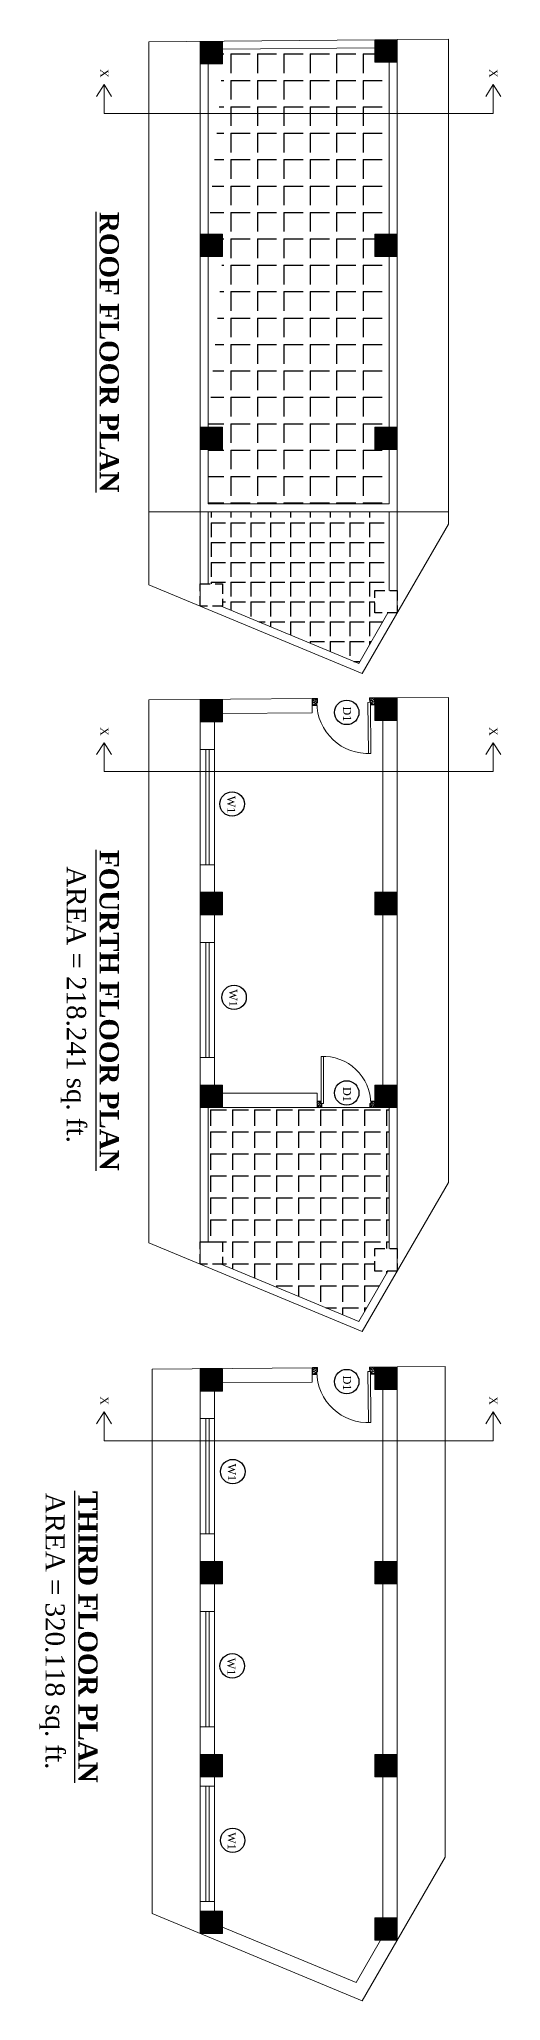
# Model space of a CAD drawing. Header units: inches. Extents: x 20273 to 41102, y -4696 to -1121.
# Drawn here: x 34634 to 34922, y -2468 to -1242 of the extents above; entities that cross this region are included whole.
import ezdxf

# ---------------------------------------------------------------- set-up
doc = ezdxf.new("R2010")
doc.units = ezdxf.units.IN
doc.header["$LTSCALE"] = 5
doc.header["$MEASUREMENT"] = 0
doc.linetypes.add('HIDDEN', pattern=[0.375, 0.25, -0.125])
doc.layers.add('A-WALL', color=7, linetype='Continuous', lineweight=9)
doc.layers.add('DOOR', color=62, linetype='Continuous', lineweight=0)
doc.layers.add('TEXT', color=6, linetype='Continuous')
doc.layers.add('WALL', color=7, linetype='Continuous')
doc.styles.add('ordinary', font='times.ttf')
pattern_1 = [(315, (38521.92067, 24465.68692), (0.08838834765, 0.08838834765), [])]
pattern_2 = [(315, (38521.92067, 24047.61573), (0.08838834765, 0.08838834765), [])]
pattern_3 = [(315, (38521.92067, 24876.85326), (0.08838834765, 0.08838834765), [])]

# ---------------------------------------------------------------- blocks, each defined once
blk = doc.blocks.new('A$C27B36B59')
at = {"layer": 'DOOR'}
for p, q in [((0, 4), (0, 0)), ((2.5, 4), (0, 4)), ((0, 0), (3, 0)), ((2.5, 2.5), (2.5, 4)), ((3, 2.5), (2.5, 2.5)), ((3, 0), (3, 2.5))]:
    blk.add_line(p, q, dxfattribs=at)
for centre, radius, start, end in [((-1.4, -0.5), 4.75, 22.1411, 72.838), ((1.3, 2.1), 1.64, 45.138, 144.8948), ((2.2, 0.3), 2.49, 83.3149, 152.658), ((0.1, 0.4), 2.05, 349.4875, 93.6805), ((2, -0.5), 2.01, 58.7447, 166.495), ((-0.1, 0.3), 1.13, 343.542, 86.947), ((2.1, -0.4), 1.17, 38.2816, 160.1519)]:
    blk.add_arc(centre, radius, start, end, dxfattribs=at)
blk = doc.blocks.new('D2')
at = {"layer": 'DOOR'}
for p, q in [((74474, 24047.6), (74474, 24018.1)), ((74474, 24047.6), (74475.5, 24047.6)), ((74475.5, 24047.6), (74475.5, 24018.1))]:
    blk.add_line(p, q, dxfattribs=at)
blk.add_arc((74474, 24047.6), 29.5, 180, 272.9146, dxfattribs=at)
at = {"layer": 'DOOR', "xscale": -1, "rotation": 180}
blk.add_blockref('A$C27B36B59', (74442, 24050.1), dxfattribs=at)
at = {"layer": 'DOOR', "rotation": 180}
blk.add_blockref('A$C27B36B59', (74478, 24050.1), dxfattribs=at)

msp = doc.modelspace()

# ---------------------------------------------------------------- hatches: boundary and pattern name
at = {"layer": 'A-WALL', "ltscale": 5}
h = msp.add_hatch(dxfattribs=at)
h.set_pattern_fill('ANSI31', color=256, angle=270)
h.set_pattern_definition(pattern_3)
h.paths.add_polyline_path([(34734.32, -1257.54), (34748.32, -1257.54), (34748.32, -1243.54), (34734.32, -1243.54)])
h = msp.add_hatch(dxfattribs=at)
h.set_pattern_fill('ANSI31', color=256, angle=270)
h.set_pattern_definition(pattern_3)
h.paths.add_polyline_path([(34843.31, -1256.61), (34857.31, -1256.61), (34857.31, -1242.61), (34843.31, -1242.61)])
h = msp.add_hatch(dxfattribs=at)
h.set_pattern_fill('ANSI31', color=256, angle=270)
h.set_pattern_definition(pattern_3)
h.paths.add_polyline_path([(34734.32, -1378.04), (34748.32, -1378.04), (34748.32, -1364.04), (34734.32, -1364.04)])
h = msp.add_hatch(dxfattribs=at)
h.set_pattern_fill('ANSI31', color=256, angle=270)
h.set_pattern_definition(pattern_3)
h.paths.add_polyline_path([(34843.31, -1378.04), (34857.31, -1378.04), (34857.31, -1364.04), (34843.31, -1364.04)])
h = msp.add_hatch(dxfattribs=at)
h.set_pattern_fill('ANSI31', color=256, angle=270)
h.set_pattern_definition(pattern_3)
h.paths.add_polyline_path([(34734.32, -1498.54), (34748.32, -1498.54), (34748.32, -1484.54), (34734.32, -1484.54)])
h = msp.add_hatch(dxfattribs=at)
h.set_pattern_fill('ANSI31', color=256, angle=270)
h.set_pattern_definition(pattern_3)
h.paths.add_polyline_path([(34843.31, -1498.54), (34857.31, -1498.54), (34857.31, -1484.54), (34843.31, -1484.54)])
h = msp.add_hatch(dxfattribs=at)
h.set_pattern_fill('ANSI31', color=256, angle=270)
h.set_pattern_definition(pattern_1)
h.paths.add_polyline_path([(34843.31, -1667.78), (34857.31, -1667.78), (34857.31, -1653.78), (34843.31, -1653.78)])
h = msp.add_hatch(dxfattribs=at)
h.set_pattern_fill('ANSI31', color=256, angle=270)
h.set_pattern_definition(pattern_1)
h.paths.add_polyline_path([(34734.32, -1654.7), (34734.32, -1668.7), (34748.32, -1668.7), (34748.32, -1654.7)])
h = msp.add_hatch(dxfattribs=at)
h.set_pattern_fill('ANSI31', color=256, angle=270)
h.set_pattern_definition(pattern_1)
h.paths.add_polyline_path([(34734.32, -1775.2), (34734.32, -1789.2), (34748.32, -1789.2), (34748.32, -1775.2)])
h = msp.add_hatch(dxfattribs=at)
h.set_pattern_fill('ANSI31', color=256, angle=270)
h.set_pattern_definition(pattern_1)
h.paths.add_polyline_path([(34843.31, -1789.2), (34857.31, -1789.2), (34857.31, -1775.2), (34843.31, -1775.2)])
h = msp.add_hatch(dxfattribs=at)
h.set_pattern_fill('ANSI31', color=256, angle=270)
h.set_pattern_definition(pattern_1)
h.paths.add_polyline_path([(34734.32, -1895.7), (34734.32, -1909.7), (34748.32, -1909.7), (34748.32, -1895.7)])
h = msp.add_hatch(dxfattribs=at)
h.set_pattern_fill('ANSI31', color=256, angle=270)
h.set_pattern_definition(pattern_1)
h.paths.add_polyline_path([(34843.31, -1895.7), (34843.31, -1909.7), (34857.31, -1909.7), (34857.31, -1895.7)])
h = msp.add_hatch(dxfattribs=at)
h.set_pattern_fill('ANSI31', color=256, angle=270)
h.set_pattern_definition(pattern_2)
h.paths.add_polyline_path([(34734.32, -2072.77), (34734.32, -2086.77), (34748.32, -2086.77), (34748.32, -2072.77)])
h = msp.add_hatch(dxfattribs=at)
h.set_pattern_fill('ANSI31', color=256, angle=270)
h.set_pattern_definition(pattern_2)
h.paths.add_polyline_path([(34843.31, -2085.85), (34857.31, -2085.85), (34857.31, -2071.85), (34843.31, -2071.85)])
h = msp.add_hatch(dxfattribs=at)
h.set_pattern_fill('ANSI31', color=256, angle=270)
h.set_pattern_definition(pattern_2)
h.paths.add_polyline_path([(34734.32, -2193.27), (34734.32, -2207.27), (34748.32, -2207.27), (34748.32, -2193.27)])
h = msp.add_hatch(dxfattribs=at)
h.set_pattern_fill('ANSI31', color=256, angle=270)
h.set_pattern_definition(pattern_2)
h.paths.add_polyline_path([(34843.31, -2207.27), (34857.31, -2207.27), (34857.31, -2193.27), (34843.31, -2193.27)])
h = msp.add_hatch(dxfattribs=at)
h.set_pattern_fill('ANSI31', color=256, angle=270)
h.set_pattern_definition(pattern_2)
h.paths.add_polyline_path([(34734.32, -2313.77), (34734.32, -2327.77), (34748.32, -2327.77), (34748.32, -2313.77)])
h = msp.add_hatch(dxfattribs=at)
h.set_pattern_fill('ANSI31', color=256, angle=270)
h.set_pattern_definition(pattern_2)
h.paths.add_polyline_path([(34843.31, -2313.77), (34843.31, -2327.77), (34857.31, -2327.77), (34857.31, -2313.77)])
h = msp.add_hatch(dxfattribs=at)
h.set_pattern_fill('ANSI31', color=256, angle=270)
h.set_pattern_definition(pattern_2)
h.paths.add_polyline_path([(34748.32, -2425.64), (34748.32, -2411.64), (34734.32, -2411.64), (34734.32, -2425.64)])
h = msp.add_hatch(dxfattribs=at)
h.set_pattern_fill('ANSI31', color=256, angle=270)
h.set_pattern_definition(pattern_2)
h.paths.add_polyline_path([(34857.31, -2429.89), (34857.31, -2415.89), (34843.31, -2415.89), (34843.31, -2429.89)])
at = {"layer": 'WALL', "linetype": 'ByBlock', "ltscale": 5, "true_color": 0xf8991e}
h = msp.add_hatch(dxfattribs=at)
h.set_pattern_fill('ANGLE', color=30, scale=60, angle=270)
h.set_pattern_definition([(270, (37030.49, 28960.067), (16.5, -7e-15), [12, -4.5]), (360, (37030.49, 28960.067), (8e-15, 16.5), [12, -4.5])])
h.paths.add_polyline_path([(34843.31, -1378.04), (34843.31, -1364.04), (34852.31, -1364.04), (34852.31, -1256.61), (34843.31, -1256.61), (34843.31, -1247.61), (34748.32, -1248.42), (34748.32, -1257.54), (34739.32, -1364.04), (34748.32, -1364.04), (34748.32, -1378.04), (34739.32, -1484.54), (34748.32, -1484.54), (34748.32, -1498.54), (34739.32, -1498.54), (34739.32, -1532.54), (34852.31, -1532.54), (34852.31, -1498.54), (34843.31, -1498.54), (34843.31, -1484.54), (34852.31, -1484.54), (34852.31, -1378.04)])
h = msp.add_hatch(dxfattribs=at)
h.set_pattern_fill('ANGLE', color=30, scale=45, angle=270)
h.set_pattern_definition([(270, (37030.49, 28960.067), (12.375, -5e-15), [9, -3.375]), (360, (37030.49, 28960.067), (6e-15, 12.375), [9, -3.375])])
h.paths.add_polyline_path([(34852.31, -1537.54), (34739.32, -1537.54), (34739.32, -1582.4), (34748.32, -1582.4), (34748.32, -1596.4), (34747.34, -1596.4), (34833.32, -1632.17), (34851.53, -1600.66), (34843.31, -1600.66), (34843.31, -1586.66), (34852.31, -1586.66)])
h = msp.add_hatch(dxfattribs=at)
h.set_pattern_fill('ANGLE', color=30, scale=50, angle=270)
h.set_pattern_definition([(270, (38521.92, 26386.47), (13.75, -6e-15), [10, -3.75]), (360, (38521.92, 26386.47), (7e-15, 13.75), [10, -3.75])])
h.paths.add_polyline_path([(34833.32, -2043.34), (34851.53, -2011.82), (34843.31, -2011.82), (34843.31, -1997.82), (34852.31, -1997.82), (34852.31, -1909.7), (34807.31, -1909.7), (34739.32, -1909.7), (34739.32, -1993.57), (34748.32, -1993.57), (34748.32, -2007.57), (34747.34, -2007.57)])

# ---------------------------------------------------------------- linework, layer by layer
at = {"layer": 'A-WALL', "ltscale": 5}
for p, q in [((34843.31, -1242.61), (34702.32, -1243.81)), ((34702.32, -1243.81), (34702.32, -1583.09)), ((34734.32, -1243.54), (34734.32, -1537.54)), ((34843.35, -1247.61), (34748.32, -1248.42)), ((34857.31, -1242.49), (34843.31, -1242.61)), ((34852.31, -1242.61), (34852.31, -1242.49)), ((34889.31, -1242.22), (34857.31, -1242.49)), ((34857.31, -1537.54), (34857.31, -1242.49)), ((34889.31, -1545.28), (34889.31, -1242.22)), ((34739.32, -1257.54), (34739.32, -1364.04)), ((34852.31, -1364.04), (34852.31, -1256.61)), ((34674.32, -1270.59), (34669.64, -1278.02)), ((34674.32, -1288.59), (34674.32, -1270.59)), ((34674.32, -1270.59), (34679, -1278.02)), ((34917.31, -1270.59), (34912.63, -1278.02)), ((34917.31, -1288.59), (34917.31, -1270.59)), ((34917.31, -1270.59), (34921.99, -1278.02)), ((34674.32, -1288.59), (34917.31, -1288.59)), ((34739.32, -1377.91), (34739.32, -1484.54)), ((34852.31, -1484.54), (34852.31, -1378.04)), ((34739.32, -1498.54), (34739.32, -1532.54)), ((34852.31, -1532.54), (34852.31, -1498.54)), ((34889.31, -1537.54), (34702.32, -1537.54)), ((34734.32, -1537.54), (34734.32, -1596.4)), ((34852.31, -1532.54), (34739.32, -1532.54)), ((34739.32, -1537.54), (34739.32, -1582.4)), ((34852.31, -1586.66), (34852.31, -1537.54)), ((34857.31, -1600.66), (34857.31, -1537.54)), ((34835.46, -1638.47), (34889.31, -1545.28)), ((34702.32, -1583.09), (34835.46, -1638.47)), ((34747.34, -1596.4), (34833.32, -1632.17)), ((34833.32, -1632.17), (34851.53, -1600.66)), ((34804.31, -1654.11), (34702.32, -1654.97)), ((34804.31, -1663.11), (34804.31, -1654.11)), ((34857.31, -1653.66), (34843.31, -1653.78)), ((34889.31, -1653.39), (34857.31, -1653.66)), ((34857.31, -2011.82), (34857.31, -1653.66)), ((34889.31, -1956.45), (34889.31, -1653.39)), ((34702.32, -1654.97), (34702.32, -1994.26)), ((34734.32, -1654.7), (34734.32, -2007.57)), ((34804.31, -1663.11), (34748.32, -1663.58)), ((34743.32, -1775.2), (34743.32, -1668.7)), ((34848.31, -1775.2), (34848.31, -1667.78)), ((34674.32, -1681.75), (34669.64, -1689.18)), ((34674.32, -1699.75), (34674.32, -1681.75)), ((34674.32, -1681.75), (34679, -1689.18)), ((34743.32, -1685.95), (34734.32, -1685.95)), ((34737.82, -1685.95), (34737.82, -1757.95)), ((34739.82, -1685.95), (34739.82, -1757.95)), ((34917.31, -1681.75), (34912.63, -1689.18)), ((34917.31, -1699.75), (34917.31, -1681.75)), ((34917.31, -1681.75), (34921.99, -1689.18)), ((34674.32, -1699.75), (34917.31, -1699.75)), ((34743.32, -1757.95), (34734.32, -1757.95)), ((34743.32, -1895.7), (34743.32, -1789.2)), ((34848.31, -1895.7), (34848.31, -1789.2)), ((34743.32, -1806.45), (34734.32, -1806.45)), ((34737.82, -1806.45), (34737.82, -1878.45)), ((34739.82, -1806.45), (34739.82, -1878.45)), ((34743.32, -1878.45), (34734.32, -1878.45)), ((34739.32, -1909.7), (34739.32, -1993.57)), ((34807.31, -1900.7), (34748.32, -1900.7)), ((34807.31, -1909.7), (34748.32, -1909.7)), ((34807.31, -1909.7), (34807.31, -1900.7)), ((34843.31, -1909.7), (34807.31, -1909.7)), ((34852.31, -1997.82), (34852.31, -1909.7)), ((34835.46, -2049.64), (34889.31, -1956.45)), ((34702.32, -1994.26), (34835.46, -2049.64)), ((34747.34, -2007.57), (34833.32, -2043.34)), ((34833.32, -2043.34), (34851.53, -2011.82)), ((34804.31, -2072.18), (34704.32, -2073.03)), ((34704.32, -2073.03), (34704.32, -2413.16)), ((34734.32, -2072.77), (34734.32, -2425.64)), ((34804.31, -2081.18), (34748.32, -2081.65)), ((34804.31, -2081.18), (34804.31, -2072.18)), ((34857.31, -2071.73), (34843.31, -2071.85)), ((34887.31, -2071.48), (34857.31, -2071.73)), ((34857.31, -2429.89), (34857.31, -2071.73)), ((34887.31, -2377.98), (34887.31, -2071.48)), ((34743.32, -2193.27), (34743.32, -2086.77)), ((34848.31, -2193.27), (34848.31, -2085.85)), ((34674.32, -2099.82), (34669.64, -2107.25)), ((34674.32, -2117.82), (34674.32, -2099.82)), ((34674.32, -2099.82), (34679, -2107.25)), ((34743.32, -2104.02), (34734.32, -2104.02)), ((34737.82, -2104.02), (34737.82, -2176.02)), ((34739.82, -2104.02), (34739.82, -2176.02)), ((34917.31, -2099.82), (34912.63, -2107.25)), ((34917.31, -2117.82), (34917.31, -2099.82)), ((34917.31, -2099.82), (34921.99, -2107.25)), ((34674.32, -2117.82), (34917.31, -2117.82)), ((34743.32, -2176.02), (34734.32, -2176.02)), ((34743.32, -2313.77), (34743.32, -2207.27)), ((34848.31, -2313.77), (34848.31, -2207.27)), ((34743.32, -2224.52), (34734.32, -2224.52)), ((34737.82, -2224.52), (34737.82, -2296.52)), ((34739.82, -2224.52), (34739.82, -2296.52)), ((34743.32, -2296.52), (34734.32, -2296.52)), ((34743.32, -2411.64), (34743.32, -2327.77)), ((34848.31, -2415.89), (34848.31, -2327.77)), ((34743.32, -2333.71), (34734.32, -2333.71)), ((34737.82, -2333.71), (34737.82, -2405.71)), ((34739.82, -2333.71), (34739.82, -2405.71)), ((34835.46, -2467.71), (34887.31, -2377.98)), ((34704.32, -2413.16), (34835.46, -2467.71)), ((34743.32, -2405.71), (34734.32, -2405.71)), ((34748.32, -2421.72), (34831.62, -2456.37)), ((34831.62, -2456.37), (34846.91, -2429.89))]:
    msp.add_line(p, q, dxfattribs=at)
for points in [[(34748.32, -1243.54), (34748.32, -1257.54), (34734.32, -1257.54), (34734.32, -1243.54)], [(34857.31, -1242.61), (34857.31, -1256.61), (34843.31, -1256.61), (34843.31, -1242.61)], [(34748.32, -1364.04), (34748.32, -1378.04), (34734.32, -1378.04), (34734.32, -1364.04)], [(34857.31, -1364.04), (34857.31, -1378.04), (34843.31, -1378.04), (34843.31, -1364.04)], [(34748.32, -1484.54), (34748.32, -1498.54), (34734.32, -1498.54), (34734.32, -1484.54)], [(34857.31, -1484.54), (34857.31, -1498.54), (34843.31, -1498.54), (34843.31, -1484.54)], [(34857.31, -1653.78), (34857.31, -1667.78), (34843.31, -1667.78), (34843.31, -1653.78)], [(34748.32, -1654.7), (34748.32, -1668.7), (34734.32, -1668.7), (34734.32, -1654.7)], [(34748.32, -1775.2), (34748.32, -1789.2), (34734.32, -1789.2), (34734.32, -1775.2)], [(34857.31, -1775.2), (34857.31, -1789.2), (34843.31, -1789.2), (34843.31, -1775.2)], [(34748.32, -1895.7), (34748.32, -1909.7), (34734.32, -1909.7), (34734.32, -1895.7)], [(34857.31, -1895.7), (34857.31, -1909.7), (34843.31, -1909.7), (34843.31, -1895.7)], [(34748.32, -2072.77), (34748.32, -2086.77), (34734.32, -2086.77), (34734.32, -2072.77)], [(34857.31, -2071.85), (34857.31, -2085.85), (34843.31, -2085.85), (34843.31, -2071.85)], [(34748.32, -2193.27), (34748.32, -2207.27), (34734.32, -2207.27), (34734.32, -2193.27)], [(34857.31, -2193.27), (34857.31, -2207.27), (34843.31, -2207.27), (34843.31, -2193.27)], [(34748.32, -2313.77), (34748.32, -2327.77), (34734.32, -2327.77), (34734.32, -2313.77)], [(34857.31, -2313.77), (34857.31, -2327.77), (34843.31, -2327.77), (34843.31, -2313.77)], [(34748.32, -2411.64), (34748.32, -2425.64), (34734.32, -2425.64), (34734.32, -2411.64)], [(34857.31, -2415.89), (34857.31, -2429.89), (34843.31, -2429.89), (34843.31, -2415.89)]]:
    msp.add_lwpolyline(points, close=True, dxfattribs=at)
at = {"layer": 'TEXT'}
for centre in [(34825.78, -1662.81), (34754.23, -1720.01), (34755.45, -1840.81), (34825.78, -1900.54), (34825.78, -2080.88), (34754.65, -2137.13), (34754.3, -2258.48), (34754.58, -2367.48)]:
    msp.add_circle(centre, 7.64, dxfattribs=at)
at = {"layer": 'WALL', "color": 2, "linetype": 'HIDDEN', "ltscale": 5}
for points in [[(34748.32, -1582.4), (34748.32, -1596.4), (34734.32, -1596.4), (34734.32, -1582.4)], [(34857.31, -1586.66), (34857.31, -1600.66), (34843.31, -1600.66), (34843.31, -1586.66)], [(34748.32, -1993.57), (34748.32, -2007.57), (34734.32, -2007.57), (34734.32, -1993.57)], [(34857.31, -1997.82), (34857.31, -2011.82), (34843.31, -2011.82), (34843.31, -1997.82)]]:
    msp.add_lwpolyline(points, close=True, dxfattribs=at)

# ---------------------------------------------------------------- block references
at = {"layer": 'WALL', "color": 2, "linetype": 'ByBlock', "xscale": 1.083333333326322, "yscale": 1.083333333326322, "zscale": 1.083333333326322, "rotation": 0.4857626914850212}
for p in [(-45617.35, -28391.15), (-45617.35, -28809.22)]:
    msp.add_blockref('D2', p, dxfattribs=at)
at = {"layer": 'WALL', "color": 2, "linetype": 'ByBlock', "rotation": 180}
msp.add_blockref('D2', (109285.26, 22140.39), dxfattribs=at)

# ---------------------------------------------------------------- texts
at = {"layer": 'TEXT', "style": 'ordinary'}
for s, rotation, p in [('X', 270, (34671.9, -1260.8)), ('X', 270, (34914.89, -1260.8)), ('D1', 270, (34823.55, -1659.1)), ('X', 270, (34671.9, -1671.97)), ('X', 270, (34914.89, -1671.97)), ('W1', 270.00039, (34751.17, -1714.97)), ('W1', 270.00039, (34752.39, -1835.78)), ('D1', 270, (34823.55, -1896.84)), ('D1', 270, (34823.55, -2077.17)), ('X', 270, (34671.9, -2090.04)), ('X', 270, (34914.89, -2090.04)), ('W1', 270.00039, (34751.59, -2132.1)), ('W1', 270.00039, (34751.23, -2253.45)), ('W1', 270.00039, (34751.52, -2362.45))]:
    msp.add_text(s, height=5, rotation=rotation, dxfattribs=at).set_placement(p)
at = {"layer": 'TEXT', "char_height": 12, "width": 219.8151, "attachment_point": 8, "rotation": 269.99961, "style": 'ordinary'}
for s, insert in [('{\\fTimes New Roman|b1|i0|c0|p18;\\LROOF FLOOR PLAN}', (34671.32, -1437.74)), ('{\\fTimes New Roman|b1|i0|c0|p18;\\LFOURTH FLOOR PLAN}', (34671.32, -1848.91)), ('AREA = 218.241 sq. ft.', (34647.08, -1845.33)), ('AREA = 320.118 sq. ft.', (34633.79, -2236.75)), ('{\\fTimes New Roman|b1|i0|c0|p18;\\LTHIRD FLOOR PLAN}', (34658.03, -2240.34))]:
    msp.add_mtext(s, dxfattribs=dict(at, insert=insert))

doc.saveas('drawing.dxf')
